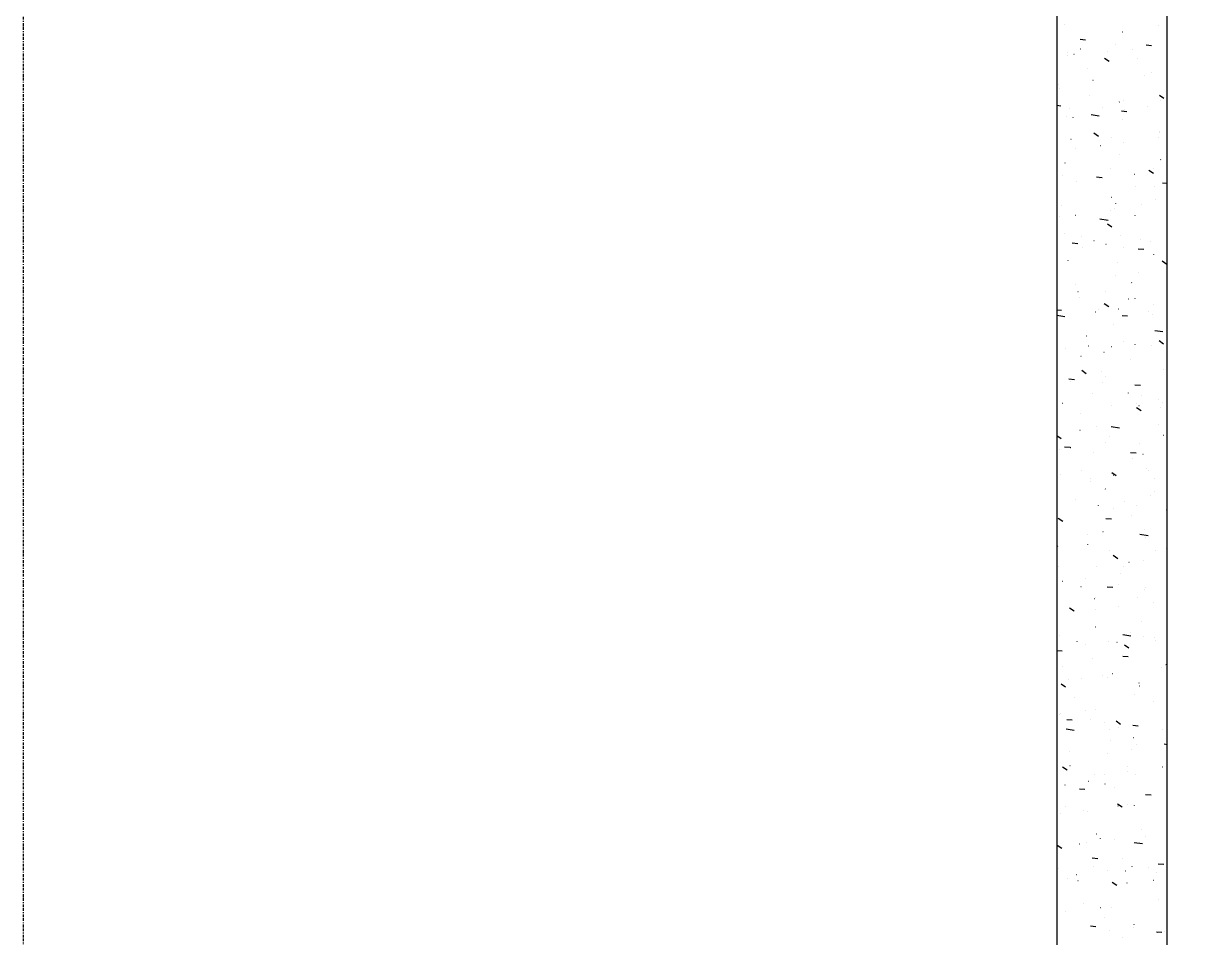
# Model space of a CAD drawing. Extents: x -1789 to 4156, y -3064 to 1391.
# Drawn here: x 2462.2 to 2588.9, y -1959.8 to -1860.5 of the extents above; entities that cross this region are included whole.
import ezdxf

# ---------------------------------------------------------------- set-up
doc = ezdxf.new("R2010")
doc.units = 0
doc.linetypes.add('ESTILO_TQS_0003', pattern=[0.92, 0.3, -0.15, 0.02, -0.15, 0.3])
doc.layers.add('2', color=2, linetype='CONTINUOUS')
doc.layers.add('9', color=254, linetype='CONTINUOUS')

msp = doc.modelspace()

# ---------------------------------------------------------------- linework, layer by layer
at = {"layer": '2', "linetype": 'ESTILO_TQS_0003'}
msp.add_lwpolyline([(2462.16665, -2158.40875), (3089.1606, -2158.40875), (3089.1606, 1006.1651), (2462.16665, 1011.24555), (2462.16665, -2158.40875)], dxfattribs=at)
at = {"layer": '9', "linetype": 'Continuous'}
for p, q in [((2574.4368, -1861.27955), (2574.4368, -1861.27955)), ((2574.4368, -1861.27955), (2574.4368, -1861.27955)), ((2575.29405, -1860.5956), (2575.28565, -1860.59025)), ((2585.49315, -1860.7426), (2585.4847, -1860.7372)), ((2586.4368, -1860.48095), (2586.4368, -1860.48095)), ((2586.4368, -1861.3438), (2586.4368, -1861.3438)), ((2586.4368, -1861.3438), (2586.4368, -1861.3438)), ((2586.4368, -1861.3438), (2586.4368, -1861.3438)), ((2577.56675, -1862.27305), (2576.96905, -1862.22075)), ((2581.5627, -1861.4139), (2581.5543, -1861.40855)), ((2574.4368, -1863.5612), (2574.4368, -1863.5612)), ((2574.4368, -1863.5612), (2574.4368, -1863.5612)), ((2574.48985, -1863.55425), (2574.49975, -1863.55295)), ((2575.5902, -1863.63015), (2575.5981, -1863.6241)), ((2576.31565, -1863.8551), (2576.30825, -1863.84835)), ((2576.99325, -1863.22465), (2577.00315, -1863.22335)), ((2579.91135, -1863.55005), (2579.9193, -1863.54395)), ((2580.78055, -1862.72605), (2580.79045, -1862.72475)), ((2582.63855, -1863.304), (2582.63115, -1863.29725)), ((2584.73935, -1862.90055), (2584.14165, -1862.84825)), ((2586.4368, -1863.04905), (2586.4368, -1863.04905)), ((2574.4368, -1864.5152), (2574.4368, -1864.5152)), ((2575.64605, -1863.9951), (2575.6376, -1863.98975)), ((2580.1167, -1864.6129), (2579.61925, -1864.2774)), ((2583.15835, -1864.2942), (2583.1663, -1864.2881)), ((2586.40535, -1865.0383), (2586.41325, -1865.03225)), ((2586.4368, -1864.51905), (2586.4368, -1864.51905)), ((2586.4368, -1864.51905), (2586.4368, -1864.51905)), ((2577.7545, -1865.33835), (2577.7461, -1865.333)), ((2584.02315, -1866.15665), (2584.01475, -1866.1513)), ((2584.6805, -1865.8104), (2584.6904, -1865.8091)), ((2574.4368, -1867.159), (2574.4368, -1867.159)), ((2574.4368, -1867.159), (2574.4368, -1867.159)), ((2574.4368, -1867.159), (2574.4368, -1867.159)), ((2574.5777, -1867.14045), (2574.5876, -1867.13915)), ((2574.7387, -1867.51915), (2574.74665, -1867.5131)), ((2578.365, -1866.64185), (2578.3749, -1866.64055)), ((2586.4368, -1866.7845), (2586.4368, -1866.7845)), ((2586.4368, -1866.7845), (2586.4368, -1866.7845)), ((2586.4368, -1867.69435), (2586.4368, -1867.69435)), ((2586.4368, -1867.69435), (2586.4368, -1867.69435)), ((2574.4368, -1867.7508), (2574.4368, -1867.7508)), ((2574.4368, -1867.7508), (2574.4368, -1867.7508)), ((2574.4368, -1867.7508), (2574.4368, -1867.7508)), ((2577.9857, -1868.2633), (2577.9936, -1868.2572)), ((2581.73465, -1868.8207), (2581.72725, -1868.81395)), ((2586.08575, -1868.6391), (2585.5883, -1868.3036)), ((2585.67525, -1868.8342), (2585.68315, -1868.8281)), ((2586.4368, -1868.8759), (2586.4368, -1868.8759)), ((2574.89415, -1869.43975), (2574.4368, -1869.39975)), ((2575.8267, -1869.752), (2575.8193, -1869.74525)), ((2579.4478, -1869.5924), (2579.4394, -1869.587)), ((2581.23265, -1869.00745), (2581.2406, -1869.00135)), ((2582.06675, -1870.06725), (2581.46905, -1870.01495)), ((2581.83465, -1869.78285), (2581.8446, -1869.7815)), ((2584.33805, -1869.45325), (2584.348, -1869.45195)), ((2574.4368, -1870.75675), (2574.4368, -1870.75675)), ((2574.4368, -1870.98645), (2574.4368, -1870.98645)), ((2574.4368, -1870.98645), (2574.4368, -1870.98645)), ((2574.4368, -1870.98645), (2574.4368, -1870.98645)), ((2575.51915, -1870.6143), (2575.5291, -1870.61295)), ((2576.21805, -1870.7101), (2576.20965, -1870.7047)), ((2579.053, -1870.52655), (2578.16365, -1870.3886)), ((2581.5563, -1870.93565), (2581.54785, -1870.93025)), ((2586.4368, -1870.4496), (2586.4368, -1870.4496)), ((2586.4368, -1870.8696), (2586.4368, -1870.8696)), ((2586.4368, -1870.8696), (2586.4368, -1870.8696)), ((2586.4368, -1870.8696), (2586.4368, -1870.8696)), ((2578.9761, -1872.7363), (2578.4787, -1872.40075)), ((2585.55375, -1872.32025), (2585.54635, -1872.3135)), ((2585.55365, -1872.1631), (2585.56155, -1872.15705)), ((2586.4368, -1871.6717), (2586.4368, -1871.6717)), ((2575.9767, -1873.0405), (2575.98465, -1873.0344)), ((2576.4489, -1874.03245), (2576.4405, -1874.02705)), ((2579.20395, -1873.72695), (2579.2139, -1873.72565)), ((2580.41925, -1872.8672), (2580.4272, -1872.86115)), ((2581.70735, -1873.39735), (2581.7173, -1873.39605)), ((2585.4947, -1872.89875), (2585.5046, -1872.89745)), ((2586.4368, -1873.12945), (2586.4368, -1873.12945)), ((2574.4368, -1874.2221), (2574.4368, -1874.2221)), ((2574.4368, -1874.2221), (2574.4368, -1874.2221)), ((2574.4368, -1874.35455), (2574.4368, -1874.35455)), ((2574.4368, -1874.35455), (2574.4368, -1874.35455)), ((2581.24565, -1874.7176), (2581.2383, -1874.71085)), ((2585.71765, -1875.2729), (2585.72555, -1875.2668)), ((2586.4368, -1874.0449), (2586.4368, -1874.0449)), ((2586.4368, -1874.0449), (2586.4368, -1874.0449)), ((2586.4368, -1874.0449), (2586.4368, -1874.0449)), ((2575.3377, -1875.64895), (2575.33035, -1875.6422)), ((2580.29765, -1876.19615), (2580.3056, -1876.19005)), ((2584.9452, -1876.76245), (2584.44775, -1876.42695)), ((2584.94715, -1876.27115), (2584.93875, -1876.26575)), ((2574.4368, -1877.4577), (2574.4368, -1877.4577)), ((2575.1038, -1876.9459), (2575.11175, -1876.93985)), ((2576.57325, -1877.67105), (2576.5832, -1877.66975)), ((2579.36195, -1877.23115), (2578.76425, -1877.17885)), ((2579.07665, -1877.3415), (2579.0866, -1877.3402)), ((2582.864, -1876.84285), (2582.8739, -1876.84155)), ((2586.4368, -1877.8501), (2585.93685, -1877.8064)), ((2586.4368, -1877.22015), (2586.4368, -1877.22015)), ((2586.4368, -1877.22015), (2586.4368, -1877.22015)), ((2586.4368, -1877.7686), (2586.4368, -1877.7686)), ((2574.4368, -1877.95235), (2574.4368, -1877.95235)), ((2574.4368, -1877.95235), (2574.4368, -1877.95235)), ((2574.46175, -1878.584), (2574.4368, -1878.56715)), ((2583.0274, -1878.22335), (2583.01895, -1878.218)), ((2585.06475, -1878.21715), (2585.0574, -1878.2104)), ((2574.9822, -1880.27485), (2574.99015, -1880.26875)), ((2580.40215, -1879.3516), (2580.4101, -1879.3455)), ((2580.84915, -1880.011), (2580.84075, -1880.0056)), ((2583.64915, -1880.09575), (2583.6571, -1880.08965)), ((2585.13585, -1879.5666), (2585.1274, -1879.56125)), ((2586.4368, -1879.47445), (2586.4368, -1879.47445)), ((2574.4368, -1880.69335), (2574.4368, -1880.69335)), ((2574.4368, -1881.5501), (2574.4368, -1881.5501)), ((2574.4368, -1881.5501), (2574.4368, -1881.5501)), ((2574.4368, -1881.5501), (2574.4368, -1881.5501)), ((2574.7644, -1881.46855), (2574.75705, -1881.4618)), ((2576.446, -1881.2856), (2576.4559, -1881.2843)), ((2580.2333, -1880.787), (2580.2432, -1880.7857)), ((2580.7567, -1880.61455), (2580.74935, -1880.60775)), ((2582.95765, -1881.3542), (2582.9492, -1881.34885)), ((2586.4368, -1880.39545), (2586.4368, -1880.39545)), ((2586.4368, -1880.39545), (2586.4368, -1880.39545)), ((2586.4368, -1880.39545), (2586.4368, -1880.39545)), ((2580.0136, -1881.8663), (2579.1242, -1881.72835)), ((2580.4308, -1882.61015), (2579.9334, -1882.27465)), ((2586.4368, -1882.86245), (2586.4368, -1882.86245)), ((2574.4368, -1883.92895), (2574.4368, -1883.92895)), ((2574.4368, -1883.92895), (2574.4368, -1883.92895)), ((2574.4368, -1883.92895), (2574.4368, -1883.92895)), ((2575.2295, -1883.3207), (2575.23745, -1883.31465)), ((2577.16055, -1883.66425), (2577.1532, -1883.6575)), ((2578.4765, -1884.06485), (2578.4844, -1884.05875)), ((2581.3698, -1883.51795), (2581.3614, -1883.51255)), ((2583.56815, -1883.94575), (2583.57805, -1883.94445)), ((2584.5758, -1884.1141), (2584.56845, -1884.10735)), ((2586.4368, -1883.5707), (2586.4368, -1883.5707)), ((2586.4368, -1883.5707), (2586.4368, -1883.5707)), ((2586.4368, -1883.5707), (2586.4368, -1883.5707)), ((2574.4368, -1885.1479), (2574.4368, -1885.1479)), ((2574.4368, -1885.1479), (2574.4368, -1885.1479)), ((2576.72155, -1884.4007), (2576.12385, -1884.3484)), ((2577.2774, -1884.7739), (2577.2873, -1884.7726)), ((2579.7808, -1884.44435), (2579.7907, -1884.44305)), ((2581.72345, -1884.809), (2581.7314, -1884.8029)), ((2583.89415, -1885.0282), (2583.29645, -1884.9759)), ((2586.4368, -1885.25065), (2586.4368, -1885.25065)), ((2575.6721, -1886.23865), (2575.66365, -1886.23325)), ((2581.0103, -1886.4642), (2581.00185, -1886.4588)), ((2584.97045, -1885.55315), (2584.9784, -1885.54705)), ((2586.3999, -1886.63635), (2585.90245, -1886.30085)), ((2586.4368, -1885.8194), (2586.4368, -1885.8194)), ((2586.4368, -1886.66125), (2586.4368, -1886.66125)), ((2574.4368, -1887.1646), (2574.4368, -1887.1646)), ((2574.4368, -1887.1646), (2574.4368, -1887.1646)), ((2574.4368, -1887.1646), (2574.4368, -1887.1646)), ((2580.8393, -1887.90275), (2580.8492, -1887.90145)), ((2583.3427, -1887.5732), (2583.3526, -1887.5719)), ((2586.4368, -1886.746), (2586.4368, -1886.746)), ((2586.4368, -1886.746), (2586.4368, -1886.746)), ((2574.4368, -1888.74565), (2574.4368, -1888.74565)), ((2574.52375, -1888.7342), (2574.5337, -1888.7329)), ((2576.4675, -1888.84205), (2576.47545, -1888.83595)), ((2582.57955, -1888.6298), (2582.5722, -1888.62305)), ((2574.4368, -1890.40025), (2574.4368, -1890.40025)), ((2574.4368, -1890.40025), (2574.4368, -1890.40025)), ((2576.7477, -1889.63085), (2576.7403, -1889.6241)), ((2576.9123, -1890.204), (2576.90385, -1890.19865)), ((2579.7145, -1889.5862), (2579.7224, -1889.5801)), ((2582.25055, -1890.42955), (2582.2421, -1890.4242)), ((2582.96145, -1890.3303), (2582.9694, -1890.32425)), ((2586.4368, -1889.92125), (2586.4368, -1889.92125)), ((2586.4368, -1889.92125), (2586.4368, -1889.92125)), ((2574.9644, -1891.64745), (2574.4368, -1891.6013)), ((2579.0208, -1891.54725), (2579.01235, -1891.5419)), ((2580.0789, -1891.26545), (2579.58145, -1890.92995)), ((2581.1601, -1891.4583), (2581.17005, -1891.457)), ((2584.359, -1891.7728), (2584.3506, -1891.76745)), ((2584.94745, -1890.9597), (2584.95735, -1890.9584)), ((2575.29815, -1892.3257), (2574.4368, -1892.19215)), ((2574.4368, -1892.34345), (2574.4368, -1892.34345)), ((2574.4368, -1892.34345), (2574.4368, -1892.34345)), ((2578.6567, -1891.7879), (2578.66665, -1891.7866)), ((2582.137, -1892.275), (2581.53925, -1892.2227)), ((2584.82405, -1892.13675), (2584.83195, -1892.13065)), ((2586.39865, -1892.1294), (2586.3913, -1892.12265)), ((2586.4368, -1892.16435), (2586.4368, -1892.16435)), ((2586.4368, -1892.6512), (2586.4368, -1892.6512)), ((2574.4368, -1893.63585), (2574.4368, -1893.63585)), ((2574.4368, -1893.63585), (2574.4368, -1893.63585)), ((2580.5668, -1893.13045), (2580.5594, -1893.1237)), ((2585.97055, -1893.9809), (2585.0812, -1893.843)), ((2586.4368, -1893.09655), (2586.4368, -1893.09655)), ((2586.4368, -1893.09655), (2586.4368, -1893.09655)), ((2586.4368, -1893.09655), (2586.4368, -1893.09655)), ((2586.4368, -1894.0532), (2586.4368, -1894.0532)), ((2577.646, -1894.409), (2577.65395, -1894.40295)), ((2577.8602, -1895.49055), (2577.8701, -1895.48925)), ((2580.37405, -1895.58465), (2580.3656, -1895.5793)), ((2581.6475, -1894.9919), (2581.65745, -1894.9906)), ((2582.96295, -1895.3261), (2582.95555, -1895.31935)), ((2584.70245, -1895.4657), (2584.71035, -1895.4596)), ((2586.04795, -1895.29165), (2585.55055, -1894.95615)), ((2586.4368, -1895.55395), (2586.4368, -1895.55395)), ((2574.4368, -1895.94125), (2574.4368, -1895.94125)), ((2574.4368, -1895.94125), (2574.4368, -1895.94125)), ((2575.3568, -1895.8201), (2575.3667, -1895.8188)), ((2577.07345, -1896.6572), (2577.065, -1896.65185)), ((2579.56805, -1896.1698), (2579.576, -1896.1637)), ((2586.4368, -1896.2718), (2586.4368, -1896.2718)), ((2586.4368, -1896.2718), (2586.4368, -1896.2718)), ((2586.4368, -1896.2718), (2586.4368, -1896.2718)), ((2574.4368, -1896.8715), (2574.4368, -1896.8715)), ((2582.4825, -1896.9279), (2582.47405, -1896.92255)), ((2586.00155, -1898.0165), (2586.01145, -1898.0152)), ((2576.3519, -1899.1694), (2575.7542, -1899.1171)), ((2575.8987, -1899.34655), (2575.90865, -1899.34525)), ((2577.64575, -1898.51695), (2577.1483, -1898.18145)), ((2579.28985, -1898.3053), (2579.28245, -1898.2985)), ((2579.68605, -1898.84795), (2579.69595, -1898.84665)), ((2586.4368, -1898.5093), (2586.4368, -1898.5093)), ((2586.4368, -1898.5093), (2586.4368, -1898.5093)), ((2586.4368, -1898.5093), (2586.4368, -1898.5093)), ((2574.4368, -1899.539), (2574.4368, -1899.539)), ((2574.4368, -1899.539), (2574.4368, -1899.539)), ((2574.4368, -1899.539), (2574.4368, -1899.539)), ((2574.4368, -1900.10715), (2574.4368, -1900.10715)), ((2574.4368, -1900.10715), (2574.4368, -1900.10715)), ((2578.31365, -1900.6226), (2578.30525, -1900.61725)), ((2579.44645, -1899.49875), (2579.4544, -1899.49265)), ((2582.21425, -1900.61055), (2582.2222, -1900.60445)), ((2583.5245, -1899.7969), (2582.9268, -1899.7446)), ((2586.4368, -1899.4471), (2586.4368, -1899.4471)), ((2586.4368, -1899.4471), (2586.4368, -1899.4471)), ((2586.4368, -1899.4471), (2586.4368, -1899.4471)), ((2586.4368, -1900.0517), (2586.4368, -1900.0517)), ((2575.0839, -1901.7403), (2575.0755, -1901.73495)), ((2583.1089, -1901.80485), (2583.10155, -1901.7981)), ((2583.6519, -1900.84815), (2583.64345, -1900.8428)), ((2585.46125, -1901.3547), (2585.4692, -1901.3486)), ((2585.87425, -1901.631), (2585.88415, -1901.6297)), ((2574.4368, -1903.1368), (2574.4368, -1903.1368)), ((2577.05535, -1902.79205), (2577.06525, -1902.79075)), ((2580.42215, -1901.96585), (2580.4137, -1901.9605)), ((2583.6148, -1902.54315), (2583.1174, -1902.20765)), ((2583.37085, -1901.9606), (2583.38075, -1901.9593)), ((2585.76035, -1902.1914), (2585.75195, -1902.18605)), ((2586.4368, -1902.62235), (2586.4368, -1902.62235)), ((2586.4368, -1902.62235), (2586.4368, -1902.62235)), ((2586.4368, -1902.62235), (2586.4368, -1902.62235)), ((2574.4368, -1903.34275), (2574.4368, -1903.34275)), ((2574.4368, -1903.34275), (2574.4368, -1903.34275)), ((2578.80085, -1904.2022), (2578.7935, -1904.19545)), ((2581.25515, -1904.44035), (2580.3658, -1904.3024)), ((2585.5051, -1904.0005), (2585.4977, -1903.99375)), ((2586.4368, -1904.44665), (2586.4368, -1904.44665)), ((2574.93295, -1905.57985), (2574.4368, -1905.2452)), ((2576.9583, -1904.6436), (2576.96625, -1904.6375)), ((2580.2053, -1905.38775), (2580.2132, -1905.38165)), ((2586.0424, -1905.20665), (2586.0523, -1905.20535)), ((2586.4368, -1904.8543), (2586.4368, -1904.8543)), ((2586.4368, -1904.8543), (2586.4368, -1904.8543)), ((2586.4368, -1904.8543), (2586.4368, -1904.8543)), ((2586.4368, -1905.244), (2586.4368, -1905.244)), ((2574.4368, -1906.5784), (2574.4368, -1906.5784)), ((2574.4368, -1906.5784), (2574.4368, -1906.5784)), ((2574.4368, -1906.73455), (2574.4368, -1906.73455)), ((2574.4368, -1906.73455), (2574.4368, -1906.73455)), ((2574.4368, -1906.73455), (2574.4368, -1906.73455)), ((2574.70545, -1906.7944), (2574.69805, -1906.78765)), ((2575.87635, -1906.5283), (2575.27865, -1906.47605)), ((2575.9396, -1906.53675), (2575.9495, -1906.5354)), ((2579.7269, -1906.0381), (2579.7368, -1906.0368)), ((2583.45225, -1906.1319), (2583.4602, -1906.1258)), ((2586.4368, -1905.79765), (2586.4368, -1905.79765)), ((2586.4368, -1905.79765), (2586.4368, -1905.79765)), ((2586.4368, -1905.79765), (2586.4368, -1905.79765)), ((2578.4748, -1907.0758), (2578.46635, -1907.07045)), ((2583.04895, -1907.15585), (2582.45125, -1907.10355)), ((2582.61995, -1907.70175), (2582.6126, -1907.695)), ((2583.813, -1907.30135), (2583.8046, -1907.296)), ((2586.4368, -1907.45225), (2586.4368, -1907.45225)), ((2574.8898, -1909.46645), (2574.89775, -1909.46035)), ((2577.1016, -1908.99005), (2577.0942, -1908.9833)), ((2580.90205, -1909.60605), (2580.4046, -1909.27055)), ((2580.61285, -1909.51925), (2580.62275, -1909.51795)), ((2584.21605, -1908.78145), (2584.224, -1908.77535)), ((2584.4002, -1909.02065), (2584.4101, -1909.01935)), ((2586.4368, -1908.9729), (2586.4368, -1908.9729)), ((2586.4368, -1908.9729), (2586.4368, -1908.9729)), ((2574.4368, -1909.81405), (2574.4368, -1909.81405)), ((2574.4368, -1910.33235), (2574.4368, -1910.33235)), ((2574.4368, -1910.33235), (2574.4368, -1910.33235)), ((2578.10945, -1909.84885), (2578.11935, -1909.84755)), ((2578.1368, -1910.2106), (2578.14475, -1910.2045)), ((2585.0161, -1909.8974), (2585.00875, -1909.89065)), ((2579.71505, -1911.0412), (2579.7066, -1911.03585)), ((2584.63075, -1911.69885), (2584.6387, -1911.69275)), ((2585.05325, -1911.26675), (2585.0448, -1911.26135)), ((2586.4368, -1911.19925), (2586.4368, -1911.19925)), ((2586.4368, -1911.19925), (2586.4368, -1911.19925)), ((2586.4368, -1911.19925), (2586.4368, -1911.19925)), ((2574.4368, -1913.04965), (2574.4368, -1913.04965)), ((2576.4853, -1912.1589), (2576.47685, -1912.15355)), ((2578.9601, -1912.8145), (2578.968, -1912.8084)), ((2580.5599, -1913.124), (2580.56985, -1913.1227)), ((2581.8235, -1912.38445), (2581.81505, -1912.37905)), ((2583.0633, -1912.79445), (2583.07325, -1912.7931)), ((2586.4368, -1913.3393), (2586.3737, -1913.29675)), ((2586.4368, -1912.1482), (2586.4368, -1912.1482)), ((2574.4368, -1913.93015), (2574.4368, -1913.93015)), ((2574.4368, -1913.93015), (2574.4368, -1913.93015)), ((2575.09005, -1914.5785), (2574.5926, -1914.243)), ((2580.37635, -1914.32255), (2579.77865, -1914.27025)), ((2582.5206, -1913.95565), (2582.5132, -1913.9489)), ((2579.4581, -1915.668), (2579.466, -1915.6619)), ((2583.97285, -1915.4393), (2583.9808, -1915.43325)), ((2586.4368, -1914.85275), (2586.4368, -1914.85275)), ((2586.4368, -1915.32345), (2586.4368, -1915.32345)), ((2586.4368, -1915.32345), (2586.4368, -1915.32345)), ((2586.4368, -1915.32345), (2586.4368, -1915.32345)), ((2574.4368, -1916.2853), (2574.4368, -1916.2853)), ((2574.4368, -1916.2853), (2574.4368, -1916.2853)), ((2577.8063, -1917.0843), (2577.8162, -1917.083)), ((2577.82295, -1915.99605), (2577.81555, -1915.98925)), ((2584.35615, -1916.11205), (2583.4668, -1915.9741)), ((2584.1218, -1916.25285), (2584.1317, -1916.25155)), ((2586.4368, -1916.43475), (2586.4368, -1916.43475)), ((2574.4368, -1917.5279), (2574.4368, -1917.5279)), ((2574.53795, -1917.26885), (2574.5295, -1917.2635)), ((2580.18115, -1917.6887), (2580.1727, -1917.6833)), ((2581.0591, -1918.6047), (2580.5617, -1918.26915)), ((2585.2144, -1917.71995), (2585.20595, -1917.7146)), ((2586.3397, -1917.4552), (2586.3323, -1917.44845)), ((2586.4368, -1917.5442), (2586.4368, -1917.5442)), ((2574.4368, -1919.52095), (2574.4368, -1919.52095)), ((2574.4368, -1919.52095), (2574.4368, -1919.52095)), ((2574.4368, -1919.52095), (2574.4368, -1919.52095)), ((2574.67595, -1919.4573), (2574.6686, -1919.45055)), ((2578.7169, -1919.47235), (2578.7248, -1919.46625)), ((2581.64205, -1919.4956), (2581.63465, -1919.48885)), ((2582.2896, -1919.03195), (2582.28115, -1919.02655)), ((2583.85125, -1918.76825), (2583.8592, -1918.76215)), ((2586.4368, -1918.49875), (2586.4368, -1918.49875)), ((2586.4368, -1918.49875), (2586.4368, -1918.49875)), ((2577.58085, -1920.71175), (2577.59075, -1920.71045)), ((2581.36815, -1920.21315), (2581.37805, -1920.21185)), ((2574.4368, -1921.1257), (2574.4368, -1921.1257)), ((2574.4368, -1921.1257), (2574.4368, -1921.1257)), ((2575.07745, -1921.04135), (2575.08735, -1921.04005)), ((2577.0721, -1921.653), (2577.06475, -1921.6462)), ((2580.51445, -1921.73515), (2579.9167, -1921.68285)), ((2581.1164, -1921.4598), (2581.10795, -1921.4544)), ((2583.94305, -1921.93345), (2583.951, -1921.92735)), ((2584.0382, -1921.69125), (2584.0308, -1921.6845)), ((2586.4368, -1921.674), (2586.4368, -1921.674)), ((2586.4368, -1921.674), (2586.4368, -1921.674)), ((2586.4368, -1921.674), (2586.4368, -1921.674)), ((2574.4368, -1922.75655), (2574.4368, -1922.75655)), ((2574.4368, -1922.75655), (2574.4368, -1922.75655)), ((2578.52355, -1922.98325), (2578.51515, -1922.9779)), ((2578.5953, -1922.8013), (2578.6032, -1922.7952)), ((2583.22485, -1922.80305), (2583.21645, -1922.79765)), ((2584.93, -1923.342), (2584.93995, -1923.3407)), ((2586.4368, -1922.232), (2586.4368, -1922.232)), ((2586.4368, -1922.2533), (2586.4368, -1922.2533)), ((2574.4368, -1924.72345), (2574.4368, -1924.72345)), ((2574.4368, -1924.72345), (2574.4368, -1924.72345)), ((2576.31535, -1924.29765), (2575.8179, -1923.96215)), ((2578.6393, -1924.1702), (2578.6492, -1924.1689)), ((2581.1427, -1923.8406), (2581.1526, -1923.8393)), ((2586.4368, -1923.8892), (2586.4368, -1923.8892)), ((2586.4368, -1923.8892), (2586.4368, -1923.8892)), ((2586.4368, -1923.8892), (2586.4368, -1923.8892)), ((2574.4368, -1925.9922), (2574.4368, -1925.9922)), ((2574.4368, -1925.9922), (2574.4368, -1925.9922)), ((2583.60805, -1925.42615), (2583.616, -1925.42005)), ((2586.4368, -1924.8493), (2586.4368, -1924.8493)), ((2586.4368, -1924.8493), (2586.4368, -1924.8493)), ((2586.4368, -1924.8493), (2586.4368, -1924.8493)), ((2574.71535, -1926.9077), (2574.70695, -1926.90235)), ((2578.6276, -1926.01215), (2578.63555, -1926.00605)), ((2582.4967, -1927.0144), (2581.60735, -1926.8765)), ((2582.4911, -1926.61855), (2582.4837, -1926.6118)), ((2583.8529, -1927.0816), (2583.86285, -1927.0803)), ((2585.102, -1927.1742), (2585.0936, -1927.1688)), ((2574.4368, -1928.32125), (2574.4368, -1928.32125)), ((2574.4368, -1928.32125), (2574.4368, -1928.32125)), ((2576.65925, -1927.6196), (2576.65185, -1927.61285)), ((2577.5622, -1927.9098), (2577.5721, -1927.9085)), ((2580.0656, -1927.5802), (2580.0755, -1927.5789)), ((2580.984, -1927.726), (2580.9756, -1927.72065)), ((2582.2844, -1928.32385), (2581.787, -1927.98835)), ((2585.12155, -1927.5004), (2585.1295, -1927.4943)), ((2586.4368, -1927.6255), (2586.4368, -1927.6255)), ((2586.4368, -1928.02455), (2586.4368, -1928.02455)), ((2575.03115, -1928.65595), (2574.4368, -1928.60395)), ((2574.4368, -1929.22785), (2574.4368, -1929.22785)), ((2578.3521, -1929.4592), (2578.36, -1929.4531)), ((2582.20375, -1929.2835), (2581.60605, -1929.2312)), ((2586.4368, -1929.65385), (2586.4368, -1929.65385)), ((2575.06735, -1930.3072), (2575.0589, -1930.30185)), ((2585.76305, -1930.4279), (2585.77295, -1930.4266)), ((2586.3102, -1930.1181), (2586.3028, -1930.11135)), ((2586.4368, -1930.23415), (2586.4368, -1930.23415)), ((2574.4368, -1931.919), (2574.4368, -1931.919)), ((2574.4368, -1931.919), (2574.4368, -1931.919)), ((2574.4368, -1931.919), (2574.4368, -1931.919)), ((2575.4042, -1932.57575), (2574.90675, -1932.24025)), ((2575.6602, -1931.75795), (2575.67015, -1931.75665)), ((2577.1758, -1931.65045), (2577.1674, -1931.6451)), ((2579.44755, -1931.25935), (2579.45745, -1931.25805)), ((2579.9489, -1931.46955), (2579.95685, -1931.46345)), ((2580.47835, -1931.11915), (2580.47095, -1931.1124)), ((2583.36485, -1932.084), (2583.3728, -1932.0779)), ((2586.4368, -1931.1247), (2586.4368, -1931.1247)), ((2586.4368, -1931.19985), (2586.4368, -1931.19985)), ((2586.4368, -1931.19985), (2586.4368, -1931.19985)), ((2574.4368, -1932.46345), (2574.4368, -1932.46345)), ((2574.4368, -1932.46345), (2574.4368, -1932.46345)), ((2582.8745, -1933.31485), (2582.8671, -1933.3081)), ((2583.44445, -1932.46875), (2583.43605, -1932.4634)), ((2576.35605, -1933.6868), (2576.3487, -1933.68)), ((2584.90705, -1934.13835), (2584.91695, -1934.13705)), ((2586.4368, -1934.3751), (2586.4368, -1934.3751)), ((2586.4368, -1934.3751), (2586.4368, -1934.3751)), ((2574.4368, -1935.5168), (2574.4368, -1935.5168)), ((2574.4368, -1935.5168), (2574.4368, -1935.5168)), ((2574.4368, -1935.5168), (2574.4368, -1935.5168)), ((2574.4368, -1935.6991), (2574.4368, -1935.6991)), ((2574.4368, -1935.6991), (2574.4368, -1935.6991)), ((2574.69295, -1935.5026), (2574.70085, -1935.4965)), ((2574.8042, -1935.46845), (2574.81415, -1935.46715)), ((2576.11685, -1936.1515), (2575.51915, -1936.0992)), ((2577.5278, -1935.04995), (2577.51935, -1935.0446)), ((2578.1089, -1936.11705), (2578.1168, -1936.11095)), ((2578.59155, -1934.96985), (2578.60145, -1934.9685)), ((2576.33535, -1937.2496), (2575.44595, -1937.1117)), ((2579.63625, -1936.3932), (2579.62785, -1936.38785)), ((2580.17515, -1937.18635), (2580.1678, -1937.1796)), ((2581.37325, -1936.60195), (2580.87585, -1936.26645)), ((2581.1869, -1936.99085), (2581.1948, -1936.98475)), ((2583.28945, -1936.779), (2582.69175, -1936.7267)), ((2585.9049, -1937.2115), (2585.8965, -1937.20615)), ((2586.4368, -1936.5791), (2586.4368, -1936.5791)), ((2586.4368, -1936.5791), (2586.4368, -1936.5791)), ((2586.4368, -1936.5791), (2586.4368, -1936.5791)), ((2586.4368, -1937.05435), (2586.4368, -1937.05435)), ((2580.28055, -1938.34525), (2580.29045, -1938.34395)), ((2582.78395, -1938.01565), (2582.79385, -1938.01435)), ((2586.4368, -1937.5504), (2586.4368, -1937.5504)), ((2586.4368, -1937.5504), (2586.4368, -1937.5504)), ((2574.4368, -1938.93475), (2574.4368, -1938.93475)), ((2574.4368, -1938.93475), (2574.4368, -1938.93475)), ((2574.4368, -1939.1146), (2574.4368, -1939.1146)), ((2574.4368, -1939.1146), (2574.4368, -1939.1146)), ((2575.8671, -1939.5837), (2575.85975, -1939.57695)), ((2579.98825, -1939.79275), (2579.9798, -1939.78735)), ((2582.5713, -1939.382), (2582.56395, -1939.37525)), ((2583.12165, -1938.7419), (2583.1296, -1938.7358)), ((2586.4368, -1938.81625), (2586.1184, -1938.76685)), ((2575.8714, -1941.06955), (2575.87935, -1941.06345)), ((2582.0967, -1941.13595), (2582.08825, -1941.1306)), ((2585.93635, -1941.1984), (2585.9463, -1941.1971)), ((2586.4368, -1940.01735), (2586.4368, -1940.01735)), ((2586.4368, -1940.72565), (2586.4368, -1940.72565)), ((2586.4368, -1940.72565), (2586.4368, -1940.72565)), ((2586.4368, -1940.72565), (2586.4368, -1940.72565)), ((2574.4368, -1942.17035), (2574.4368, -1942.17035)), ((2575.56125, -1941.5744), (2575.06385, -1941.23885)), ((2578.5809, -1942.0714), (2578.57245, -1942.06605)), ((2579.64565, -1942.0266), (2579.65555, -1942.0253)), ((2582.14905, -1941.69705), (2582.15895, -1941.6957)), ((2583.00005, -1942.0708), (2583.008, -1942.06475)), ((2574.4368, -1942.71235), (2574.4368, -1942.71235)), ((2574.4368, -1942.71235), (2574.4368, -1942.71235)), ((2575.35115, -1943.1891), (2575.3427, -1943.18375)), ((2577.5044, -1943.6734), (2576.90665, -1943.6211)), ((2577.8657, -1942.77495), (2577.87365, -1942.76885)), ((2579.6862, -1943.08325), (2579.67885, -1943.0765)), ((2580.68935, -1943.41465), (2580.68095, -1943.4093)), ((2586.4368, -1942.9241), (2586.4368, -1942.9241)), ((2586.4368, -1942.9241), (2586.4368, -1942.9241)), ((2586.4368, -1942.9241), (2586.4368, -1942.9241)), ((2584.677, -1944.3009), (2584.07925, -1944.24865)), ((2586.4368, -1943.90095), (2586.4368, -1943.90095)), ((2586.4368, -1943.90095), (2586.4368, -1943.90095)), ((2586.4368, -1943.90095), (2586.4368, -1943.90095)), ((2586.4368, -1944.4549), (2586.4368, -1944.4549)), ((2574.4368, -1945.406), (2574.4368, -1945.406)), ((2574.4368, -1945.406), (2574.4368, -1945.406)), ((2574.7981, -1946.2626), (2574.808, -1946.2613)), ((2575.37815, -1945.4806), (2575.37075, -1945.47385)), ((2577.3015, -1945.933), (2577.3114, -1945.9317)), ((2577.7441, -1946.10385), (2577.75205, -1946.0978)), ((2581.5303, -1945.60055), (2581.0329, -1945.26505)), ((2581.0888, -1945.4344), (2581.0987, -1945.4331)), ((2582.08235, -1945.2789), (2582.075, -1945.27215)), ((2582.87845, -1945.39975), (2582.8864, -1945.39365)), ((2574.4368, -1946.31015), (2574.4368, -1946.31015)), ((2574.4368, -1946.31015), (2574.4368, -1946.31015)), ((2586.4368, -1947.0762), (2586.4368, -1947.0762)), ((2586.4368, -1947.0762), (2586.4368, -1947.0762)), ((2586.4368, -1947.0762), (2586.4368, -1947.0762)), ((2574.4368, -1948.64165), (2574.4368, -1948.64165)), ((2574.4368, -1948.64165), (2574.4368, -1948.64165)), ((2578.742, -1948.5246), (2578.7336, -1948.51925)), ((2583.68665, -1948.01525), (2583.6946, -1948.00915)), ((2584.08025, -1948.75015), (2584.0718, -1948.7448)), ((2574.4368, -1949.9079), (2574.4368, -1949.9079)), ((2574.4368, -1949.9079), (2574.4368, -1949.9079)), ((2574.4368, -1949.9079), (2574.4368, -1949.9079)), ((2574.98495, -1950.07835), (2574.48755, -1949.74285)), ((2576.88765, -1949.58525), (2576.89755, -1949.58395)), ((2577.6225, -1949.4328), (2577.63045, -1949.4267)), ((2579.19725, -1948.98015), (2579.18985, -1948.9734)), ((2580.67495, -1949.08665), (2580.6849, -1949.08535)), ((2583.7383, -1949.5885), (2582.8489, -1949.45055)), ((2586.4368, -1948.91005), (2586.4368, -1948.91005)), ((2586.4368, -1949.26905), (2586.4368, -1949.26905)), ((2586.4368, -1949.26905), (2586.4368, -1949.26905)), ((2586.4368, -1949.26905), (2586.4368, -1949.26905)), ((2586.4368, -1950.007), (2586.4368, -1950.007)), ((2578.8919, -1951.1953), (2578.29415, -1951.14305)), ((2581.5934, -1951.17585), (2581.586, -1951.1691)), ((2586.4368, -1950.2515), (2586.4368, -1950.2515)), ((2586.4368, -1950.2515), (2586.4368, -1950.2515)), ((2574.4368, -1951.87725), (2574.4368, -1951.87725)), ((2574.4368, -1951.87725), (2574.4368, -1951.87725)), ((2574.644, -1952.26445), (2574.6356, -1952.2591)), ((2578.4307, -1952.0483), (2578.43865, -1952.0422)), ((2579.98225, -1952.49), (2579.9738, -1952.48465)), ((2581.9218, -1952.5203), (2581.93175, -1952.519)), ((2582.63525, -1952.05765), (2582.6432, -1952.05155)), ((2584.4252, -1952.1907), (2584.43515, -1952.1894)), ((2586.0645, -1951.82285), (2585.46675, -1951.77055)), ((2586.4368, -1951.8554), (2586.4368, -1951.8554)), ((2574.4368, -1953.5057), (2574.4368, -1953.5057)), ((2575.6063, -1953.35175), (2575.61625, -1953.35045)), ((2576.60025, -1952.94545), (2576.5929, -1952.9387)), ((2576.7525, -1953.6077), (2576.74405, -1953.60235)), ((2580.954, -1954.10455), (2580.4566, -1953.769)), ((2582.0907, -1953.83325), (2582.0823, -1953.8279)), ((2584.92465, -1953.53655), (2584.9326, -1953.53045)), ((2585.32045, -1952.71555), (2585.31205, -1952.7102)), ((2586.4368, -1953.42675), (2586.4368, -1953.42675)), ((2574.4368, -1955.1129), (2574.4368, -1955.1129)), ((2574.4368, -1955.1129), (2574.4368, -1955.1129)), ((2577.3793, -1956.0907), (2577.38725, -1956.0846)), ((2585.4837, -1955.64915), (2585.4936, -1955.64785)), ((2586.4368, -1955.614), (2586.4368, -1955.614)), ((2586.4368, -1955.614), (2586.4368, -1955.614)), ((2586.4368, -1955.614), (2586.4368, -1955.614)), ((2574.4368, -1957.1035), (2574.4368, -1957.1035)), ((2574.4368, -1957.1035), (2574.4368, -1957.1035)), ((2574.4368, -1957.1035), (2574.4368, -1957.1035)), ((2575.38085, -1956.9792), (2575.3908, -1956.9779)), ((2579.1682, -1956.4806), (2579.1781, -1956.4793)), ((2579.6092, -1957.61525), (2579.61715, -1957.60915)), ((2580.41935, -1956.445), (2580.412, -1956.43825)), ((2586.4368, -1956.60205), (2586.4368, -1956.60205)), ((2586.4368, -1956.60205), (2586.4368, -1956.60205)), ((2586.4368, -1956.60205), (2586.4368, -1956.60205)), ((2574.4368, -1958.3485), (2574.4368, -1958.3485)), ((2574.4368, -1958.3485), (2574.4368, -1958.3485)), ((2578.68595, -1958.57785), (2578.0882, -1958.52555)), ((2582.8155, -1958.64065), (2582.80815, -1958.6339)), ((2582.8562, -1958.3594), (2582.8641, -1958.3533)), ((2586.4368, -1957.80275), (2586.42565, -1957.7952)), ((2580.1434, -1958.9432), (2580.13495, -1958.93785)), ((2581.6018, -1959.75795), (2581.6117, -1959.75665)), ((2585.85855, -1959.20535), (2585.26085, -1959.15305)), ((2585.3891, -1959.25935), (2585.399, -1959.25805)), ((2585.4816, -1959.16875), (2585.47315, -1959.1634)), ((2586.10315, -1959.10355), (2586.1111, -1959.09745)), ((2586.4368, -1959.25595), (2586.4368, -1959.25595))]:
    msp.add_line(p, q, dxfattribs=at)
msp.add_lwpolyline([(2574.4368, -2082.7197), (2586.4368, -2082.7197), (2586.4368, 913.2804), (2574.4368, 913.2804), (2574.4368, -2082.7197)], dxfattribs=at)

doc.saveas('drawing.dxf')
